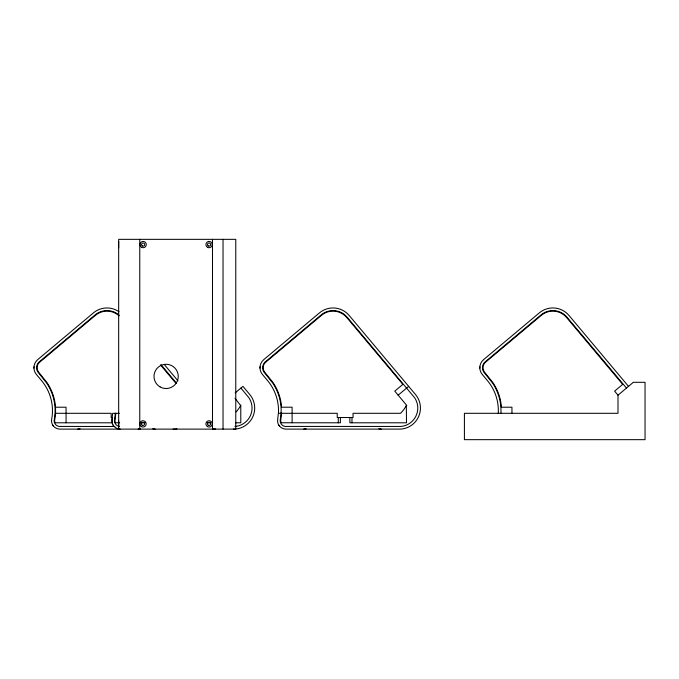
<?xml version="1.0" encoding="UTF-8"?>
<svg xmlns="http://www.w3.org/2000/svg" width="679" height="679" viewBox="0 0 679 679"><rect width="100%" height="100%" fill="white"/><g stroke="black" fill="none" stroke-linecap="round" stroke-linejoin="round"><path stroke-width="1.02" d="M118.672 429.12L118.672 239.339L235.774 239.339L235.774 429.12L59.854 429.12A8.369 8.369 0 0 1 51.638 419.155L52.011 417.237A46.919 46.919 0 0 0 41.487 380.546L36.403 374.485A10.541 10.541 0 0 1 37.71 359.632L93.422 312.883A21.083 21.083 0 0 1 119.071 311.763M139.764 429.12L139.764 239.339M212.493 429.12L212.493 239.339M223.035 429.12L223.035 239.339M33.95 368.171L33.984 366.796M260.006 368.171L260.032 366.796M479.841 368.171L479.866 366.796M115.328 413.307L114.462 420.496A5.729 5.729 0 0 0 119.343 426.42M115.854 413.307L114.989 420.513A5.203 5.203 0 0 0 115.388 422.754L119.64 422.796M281.581 413.307L280.716 420.513A5.203 5.203 0 0 0 281.106 422.754L340.383 422.796L340.383 417.526M498.242 413.307L498.327 412.34A46.919 46.919 0 0 0 487.378 380.546L482.294 374.485A10.541 10.541 0 0 1 483.592 359.632L539.313 312.883A21.083 21.083 0 0 1 569.019 315.48L628.499 386.368M500.89 413.307L500.966 412.433A49.559 49.559 0 0 0 492.521 382.99L483.703 371.956A7.902 7.902 0 0 1 484.543 362.374L541.002 314.903A18.452 18.452 0 0 1 566.999 317.178L626.479 388.065M511.958 413.307L511.941 407.213L501.399 407.213A50.085 50.085 0 0 0 492.962 382.701L484.152 371.676A7.376 7.376 0 0 1 484.933 362.73L541.341 315.311A17.926 17.926 0 0 1 566.592 317.517L622.685 384.365L614.614 391.146L618 395.178L618 413.307L464.411 413.307L464.411 439.661L645.05 439.661L645.05 382.302L633.346 382.302L618 395.178M235.01 398.242L240.595 405.499A28.959 28.959 0 0 1 236.131 411.915M235.172 392.886L242.938 386.368L249.762 394.499A21.083 21.083 0 0 1 235.078 429.094L233.355 429.12M398.166 395.178L408.665 386.368M79.553 428.907A11.755 8.318 90 0 1 77.958 429.12A11.755 8.318 -90 0 0 79.553 428.907L80.063 428.738M139.882 428.907A11.755 8.318 90 0 1 138.287 429.12A11.755 8.318 -90 0 0 139.882 428.907L140.392 428.738M305.601 428.907A11.755 8.318 -90 0 1 304.014 429.12A11.755 8.318 90 0 0 305.601 428.907L306.119 428.738M173.026 429.12L174.749 429.094A21.083 21.083 0 0 0 176.939 428.822M119.088 315.82A17.926 17.926 0 0 0 95.459 315.311L39.051 362.73A7.376 7.376 0 0 0 38.262 371.676L47.072 382.701A50.085 50.085 0 0 1 55.508 407.213L66.058 407.213L66.075 422.796M55.525 413.307L111.169 413.307L111.169 417.526L112.383 417.526M119.351 413.307L112.68 413.307L111.967 419.155A8.369 8.369 0 0 0 120.183 429.12M278.407 413.307L337.225 413.307L337.225 417.526L353.038 417.526L353.038 413.307L400.483 413.307A28.959 28.959 0 0 0 406.322 405.499L406.509 422.796L349.872 422.796L349.872 417.526M112.383 422.796L55.075 422.796A5.203 5.203 0 0 1 54.66 420.513L55.602 412.45L55.508 407.213M140.799 422.796L145.034 422.796M207.222 422.796L210.371 422.796M235.537 422.796L240.782 422.796L240.782 405.117M114.895 426.488L59.014 426.42A5.729 5.729 0 0 1 54.133 420.496L54.626 417.602A49.559 49.559 0 0 0 46.63 382.99L37.82 371.956A7.902 7.902 0 0 1 38.661 362.374L95.119 314.903A18.452 18.452 0 0 1 119.08 315.115M378.874 428.738L379.383 428.907A11.755 8.318 -90 0 0 380.978 429.12A11.755 8.318 90 0 1 379.383 428.907M213.147 428.738L213.656 428.907A11.755 8.318 -90 0 0 215.251 429.12A11.755 8.318 90 0 1 213.656 428.907M152.817 428.738L153.327 428.907A11.755 8.318 90 0 0 154.922 429.12A11.755 8.318 -90 0 1 153.327 428.907M406.823 405.499L394.779 391.146L402.859 384.365L346.765 317.517A17.926 17.926 0 0 0 321.507 315.311L265.099 362.73A7.376 7.376 0 0 0 264.318 371.676L273.128 382.701A50.085 50.085 0 0 1 281.564 407.213L292.106 407.213L292.123 422.796M240.926 388.065L248.904 397.741A18.452 18.452 0 0 1 234.9 426.454M164.403 364.665L177.932 380.792M160.999 364.716L176.557 383.253M160.583 365.039L176.124 383.559M278.738 425.071L279.451 426.072M113.011 425.071L113.724 426.072M52.682 425.071L53.395 426.072M351.985 417.526L351.985 422.796M338.278 417.526L338.278 422.796M118.672 241.444L118.672 247.776M118.672 420.683L118.672 427.015M112.222 417.526L112.222 422.796M278.492 412.34L277.694 419.155A8.369 8.369 0 0 0 285.91 429.12L400.805 429.094A21.083 21.083 0 0 0 415.489 394.499L349.184 315.48A21.083 21.083 0 0 0 319.478 312.883L263.758 359.632A10.541 10.541 0 0 0 262.459 374.485L267.543 380.546A46.919 46.919 0 0 1 278.492 412.34M281.131 412.433L280.189 420.496A5.729 5.729 0 0 0 285.07 426.42L400.618 426.454A18.452 18.452 0 0 0 414.631 397.741L347.164 317.178A18.452 18.452 0 0 0 321.167 314.903L264.708 362.374A7.902 7.902 0 0 0 263.876 371.956L272.686 382.99A49.559 49.559 0 0 1 281.131 412.433M208.275 425.258A1.579 1.579 0 0 0 210.651 423.891A1.579 1.579 0 0 0 208.275 422.516A1.579 1.579 0 0 0 208.275 425.258M207.485 426.624A3.166 3.166 0 0 0 212.23 423.891A3.166 3.166 0 0 0 207.485 421.15A3.166 3.166 0 0 0 207.485 426.624M142.242 425.258A1.579 1.579 0 0 0 144.61 423.891A1.579 1.579 0 0 0 142.242 422.516A1.579 1.579 0 0 0 142.242 425.258M141.444 426.624A3.166 3.166 0 0 0 146.189 423.891A3.166 3.166 0 0 0 141.444 421.15A3.166 3.166 0 0 0 141.444 426.624M208.275 245.942A1.579 1.579 0 0 0 210.651 244.567A1.579 1.579 0 0 0 208.275 243.201A1.579 1.579 0 0 0 208.275 245.942M207.485 247.309A3.166 3.166 0 0 0 212.23 244.567A3.166 3.166 0 0 0 207.485 241.834A3.166 3.166 0 0 0 207.485 247.309M142.344 245.942A1.579 1.579 0 0 0 144.712 244.567A1.579 1.579 0 0 0 142.344 243.201A1.579 1.579 0 0 0 142.344 245.942M141.555 247.309A3.166 3.166 0 0 0 146.299 244.567A3.166 3.166 0 0 0 141.555 241.834A3.166 3.166 0 0 0 141.555 247.309M160.057 386.903A12.129 12.129 0 0 0 178.246 376.404A12.129 12.129 0 0 0 160.057 365.905A12.129 12.129 0 0 0 160.057 386.903"/></g></svg>
